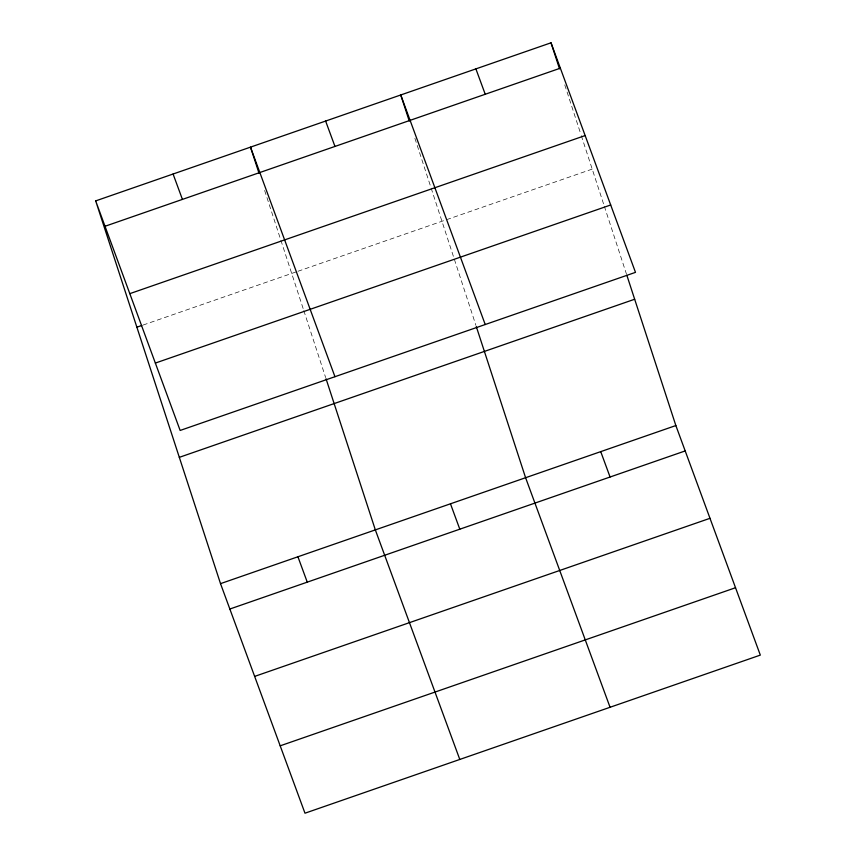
<?xml version="1.0" encoding="UTF-8"?>
<svg xmlns="http://www.w3.org/2000/svg" width="856" height="856" viewBox="0 0 856 856"><rect width="100%" height="100%" fill="white"/><g stroke="black" fill="none" stroke-linecap="round" stroke-linejoin="round"><path stroke-width="0.64" stroke-dasharray="4.28 3.21" d="M143.123 325.034L296.7 271.705M297.952 271.277L592.224 169.103M564.757 84.904L580.914 134.435M581.31 135.676L603.94 205.055M604.347 206.285L626.581 274.455M414.893 138.308L475.915 325.387M264.632 190.481L303.42 309.39M303.816 310.632L325.644 377.56"/><path stroke-width="1.28" d="M95.679 200.893L551.018 42.8L635.484 272.358L180.145 430.45L95.679 200.893L220.516 583.642L304.982 813.2L760.321 655.108L675.855 425.55L626.988 275.696M105.021 226.273L560.359 68.18M129.812 293.651L585.151 135.558M136.874 327.195L141.871 325.462M155.353 363.072L610.692 204.98M179.321 457.339L634.66 299.247M220.516 583.642L675.855 425.55M229.857 609.023L685.196 450.93M254.649 676.4L709.988 518.308M280.19 745.822L735.529 587.73M475.893 68.887L485.234 94.267M600.73 451.636L610.071 477.017M485.224 324.531L400.758 94.973L409.243 120.974M610.061 707.281L525.595 477.723L476.31 326.628M325.622 121.06L334.964 146.44M450.47 503.81L459.8 529.19M334.953 376.704L250.498 147.136L258.983 173.147M459.79 759.454L375.335 529.885L326.05 378.791M173.083 174.014L182.424 199.405M297.92 556.764L307.261 582.155M551.018 42.8L559.503 68.801"/></g></svg>
